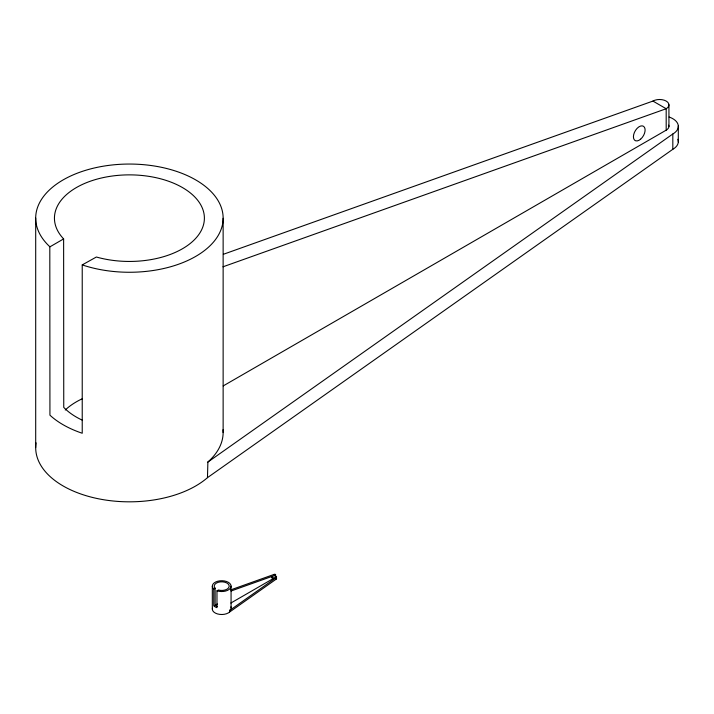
<?xml version="1.0" encoding="UTF-8"?>
<svg xmlns="http://www.w3.org/2000/svg" width="714" height="714" viewBox="0 0 714 714"><rect width="100%" height="100%" fill="white"/><g stroke="black" fill="none" stroke-linecap="round" stroke-linejoin="round"><path stroke-width="1.07" d="M271.945 576.6L271.677 577.287M36.075 442.867A93.721 54.103 0 0 0 89.589 496.694A93.721 54.103 0 0 0 195.511 486.082L196.662 485.404A93.721 54.103 0 0 0 206.98 478.094L207.471 477.657L207.881 462.003A93.721 54.103 0 0 0 223.018 429.721M212.424 608.328A9.371 5.409 0 0 0 217.493 613.933A9.371 5.409 0 0 0 228.302 612.933L228.328 612.924A9.112 5.257 0 0 0 229.506 612.094L229.542 610.524A9.371 5.409 0 0 0 230.979 606.829M207.471 462.36L672.82 133.991A18.742 10.817 0 0 0 669.107 117.025M207.471 477.657L672.82 149.297A18.742 10.817 0 0 0 677.854 139.284M229.506 610.559L276.041 577.724A1.874 1.08 0 0 0 275.238 575.921M229.506 612.094L276.041 579.25L276.041 577.724A1.874 1.08 0 0 1 276.041 579.25M223.214 385.917L666.189 130.162L666.189 108.733A9.371 5.409 0 0 0 666.189 101.076A9.371 5.409 0 0 0 652.935 101.076L223.384 254.291M49.935 246.821L63.626 238.913L63.127 238.378A74.97 43.286 0 0 1 116.587 175.51A74.97 43.286 0 0 1 203.633 224.294A74.97 43.286 0 0 1 96.372 257.013L82.226 264.903L82.226 433.246L80.941 432.809A93.721 54.103 0 0 1 62.975 424.66L60.708 423.304A93.721 54.103 0 0 1 50.685 415.851L49.935 415.164L49.81 246.714A93.721 54.103 0 0 1 111.241 165.077A93.721 54.103 0 0 1 221.858 227.07A93.721 54.103 0 0 1 82.351 264.948L82.226 264.903M213.754 589.005L215.119 588.22A7.497 4.329 0 0 1 220.349 581.883A7.497 4.329 0 0 1 229.123 586.729A7.497 4.329 0 0 1 218.395 590.023L216.976 590.817L216.976 607.65A9.228 5.328 0 0 1 214.985 606.748L214.941 606.721A9.46 5.462 0 0 1 213.745 605.838L213.754 589.005A9.371 5.409 0 0 1 219.885 580.83A9.371 5.409 0 0 1 230.943 587.033A9.371 5.409 0 0 1 216.994 590.817M230.854 603.044L275.381 577.34L275.417 575.172A0.937 0.544 0 0 0 275.381 574.431A0.937 0.544 0 0 0 274.096 574.404L230.72 589.889M652.935 101.085L666.189 108.733L222.982 266.813M231.015 591.022L275.372 575.198L274.051 574.431M678.3 125.994L678.3 141.979M672.82 133.991L672.82 149.297M668.929 104.735L668.929 126.503M231.068 586.158L231.068 607.578M223.134 218.297L223.134 432.559M215.119 588.22L215.128 605.061A7.47 4.311 0 0 0 217.386 606.516M212.326 586.123L212.326 609.078M63.626 238.913L63.751 407.391A74.97 43.286 0 0 0 82.083 420.073M35.7 218.02L35.7 447.58M214.86 605.793A7.497 4.329 0 0 1 217.413 604.017M275.238 576.51A0.937 0.544 0 0 1 275.381 577.34M65.251 410.023A74.97 43.286 0 0 1 75.622 402.268L76.541 401.732A74.97 43.286 0 0 1 82.387 398.707M668.715 125.155A9.371 5.409 0 0 1 666.189 130.162M272.105 577.956C273.703 579.286 273.025 575.011 272.105 577.956M640.628 139.168A8.265 4.766 -60 0 0 643.51 126.298A8.265 4.766 -60 0 0 633.666 134.696A8.265 4.766 -60 0 0 640.628 139.168"/></g></svg>
